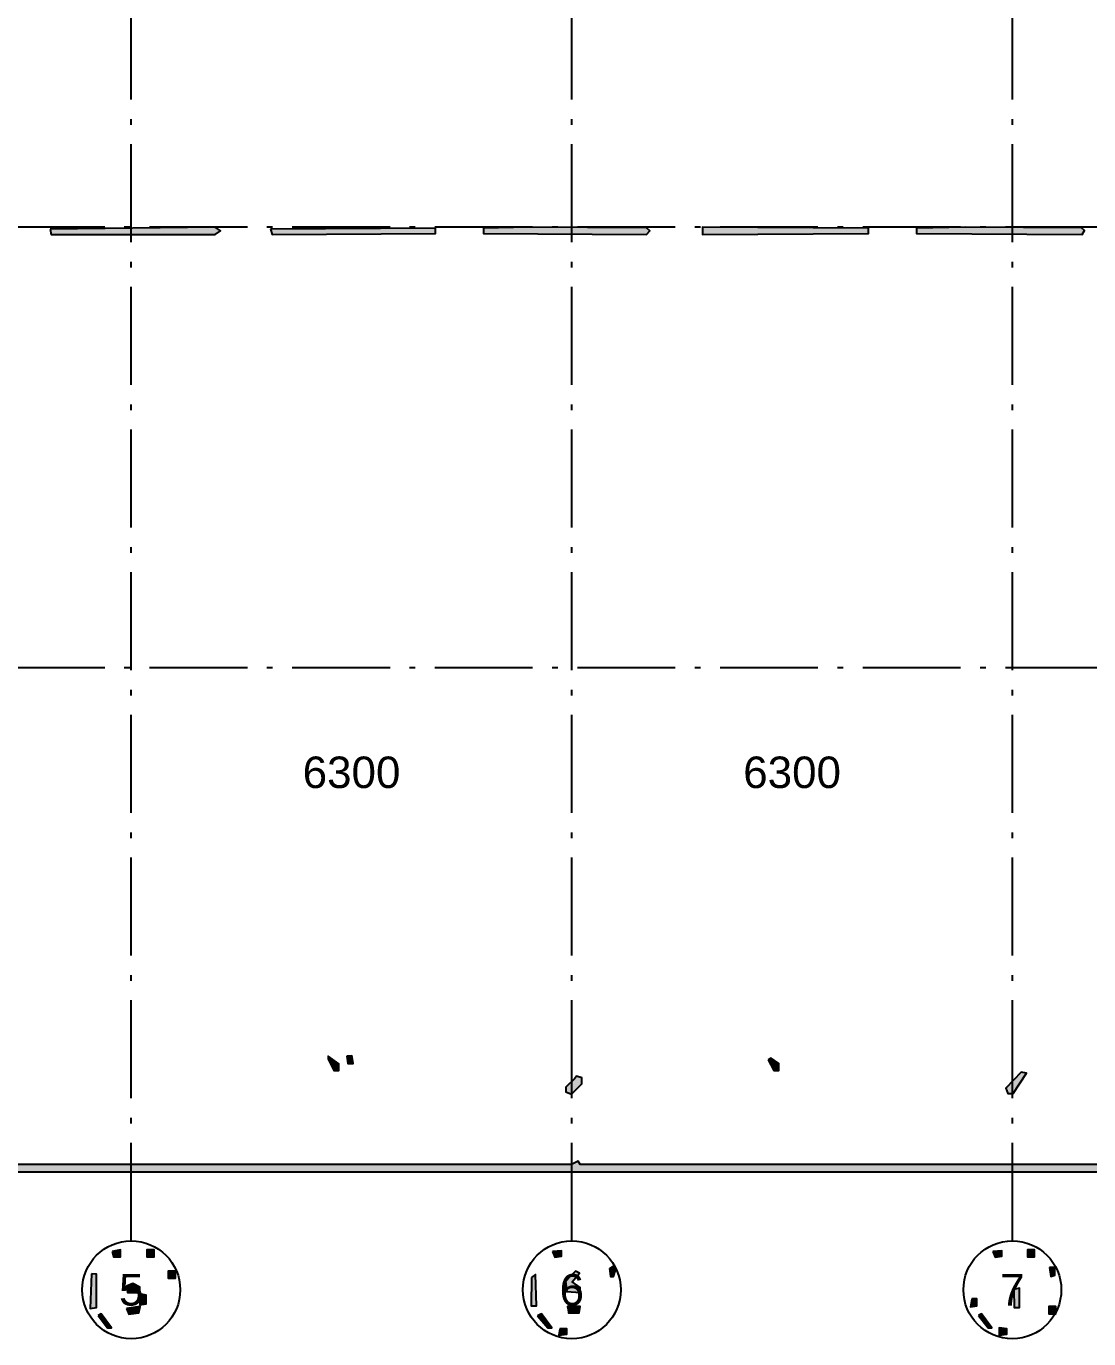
# Model space of a CAD drawing. Header units: millimetres. Extents: x -7200 to 93979, y -9600 to 40920.
# Drawn here: x 20998 to 36192, y -9600 to 9168 of the extents above; entities that cross this region are included whole.
import ezdxf
from ezdxf.enums import TextEntityAlignment as Align

# ---------------------------------------------------------------- set-up
doc = ezdxf.new("R2010")
doc.units = ezdxf.units.MM
doc.linetypes.add('ОСЕВАЯ', pattern=[2040, 1400, -280, 80, -280])
for name, color, linetype in [('ЗАЛИВКА', 7, 'Continuous'), ('МАРКИ', 1, 'Continuous'), ('ОСИ', 1, 'ОСЕВАЯ'), ('ПЛАН', 7, 'Continuous'), ('ШАГ', 3, 'Continuous')]:
    doc.layers.add(name, color=color, linetype=linetype)
doc.styles.add('Arial', font='arial.ttf')

msp = doc.modelspace()

# ---------------------------------------------------------------- hatches: boundary and pattern name
at = {"layer": 'ЗАЛИВКА'}
for points in [[(21341, 6268), (21356, 6192), (23702, 6192), (23778, 6243), (23702, 6294)], [(24489, 6266), (24517, 6192), (26849, 6205), (26849, 6281)], [(28182, 6294), (27535, 6281), (27535, 6205), (29868, 6192), (29918, 6243), (29870, 6288)], [(30670, 6243), (30670, 6192), (33043, 6205), (33043, 6281), (30670, 6294)], [(34427, 6294), (33729, 6281), (33729, 6205), (36100, 6192), (36133, 6248), (36089, 6288)], [(25314, -5599), (25395, -5764), (25466, -5764), (25466, -5670), (25314, -5558)], [(25583, -5558), (25598, -5663), (25672, -5663), (25656, -5553)], [(31609, -5612), (31690, -5764), (31761, -5764), (31761, -5665), (31650, -5586)], [(35115, -5904), (35005, -6018), (35033, -6094), (35110, -6094), (35302, -5802), (35226, -5787)], [(28837, -5881), (28715, -6003), (28715, -6071), (28794, -6102), (28944, -5957), (28944, -5871), (28868, -5843)], [(66607, -6363), (66589, -7082), (66543, -7109), (28921, -7109), (28890, -7059), (28794, -7109), (10050, -7109), (9979, -7051), (9921, -7109), (6387, -7109), (6326, -7049), (6265, -7109), (221, -7107), (49, -6960), (5, -7079), (-200, -7160), (-86, -7313), (31, -7313), (31, -7244), (155, -7178), (9913, -7211), (9981, -7267), (10050, -7211), (66548, -7211), (66589, -7252), (66601, -8315), (66678, -8315), (66690, -7252), (66731, -7211), (79139, -7211), (79179, -7252), (79192, -8315), (79268, -8315), (79281, -7252), (79324, -7208), (88988, -7211), (89077, -7292), (89305, -7183), (89338, -7082), (89239, -7008), (89110, -7109), (79322, -7109), (79284, -7071), (79268, -6361), (79192, -6361), (79177, -7069), (79119, -7137), (66731, -7109), (66693, -7071), (66678, -6366)], [(22229, -8353), (22245, -8429), (22344, -8429), (22344, -8328)], [(22724, -8379), (22724, -8429), (22826, -8429), (22826, -8328), (22724, -8328)], [(28525, -8353), (28558, -8434), (28652, -8417), (28652, -8341)], [(34820, -8353), (34853, -8434), (34947, -8417), (34947, -8341)], [(35315, -8379), (35315, -8429), (35417, -8429), (35417, -8328), (35315, -8328)], [(23029, -8683), (23029, -8734), (23131, -8734), (23131, -8632), (23029, -8632)], [(28781, -8706), (28710, -8780), (28728, -8924), (28918, -8940), (28918, -8866), (28804, -8787), (28908, -8660), (28852, -8632)], [(29340, -8594), (29355, -8709), (29398, -8709), (29428, -8607), (29398, -8556)], [(35632, -8582), (35650, -8711), (35709, -8691), (35709, -8574)], [(21930, -8673), (21912, -9168), (22001, -9153), (22001, -8676)], [(22430, -8848), (22448, -8937), (22623, -8937), (22623, -8863), (22524, -8810)], [(28225, -8726), (28220, -9127), (28296, -9127), (28281, -8683)], [(22623, -9039), (22623, -9117), (22712, -9102), (22712, -8975), (22623, -8960)], [(35122, -8894), (35125, -9153), (35201, -9153), (35201, -8879)], [(22430, -9168), (22466, -9247), (22610, -9229), (22625, -9140)], [(28746, -9183), (28753, -9229), (28906, -9229), (28921, -9140), (28738, -9140)], [(34521, -9028), (34503, -9143), (34592, -9127), (34592, -9031)], [(35620, -9191), (35620, -9242), (35721, -9242), (35721, -9140), (35620, -9140)], [(22026, -9267), (22161, -9445), (22217, -9445), (22070, -9242)], [(28309, -9270), (28456, -9445), (28512, -9445), (28365, -9242)], [(34617, -9267), (34752, -9445), (34807, -9445), (34660, -9242)], [(28631, -9460), (28614, -9549), (28728, -9534), (28728, -9457)], [(34909, -9496), (34909, -9549), (35023, -9534), (35023, -9457), (34909, -9442)]]:
    msp.add_hatch(color=7, dxfattribs=at).paths.add_polyline_path(points)

# ---------------------------------------------------------------- linework, layer by layer
at = {"layer": 'МАРКИ'}
for p, q in [((22500, -8200), (22500, -8200)), ((28800, -8200), (28800, -8200)), ((35100, -8200), (35100, -8200))]:
    msp.add_line(p, q, dxfattribs=at)
for centre in [(22500, -8900), (28800, -8900), (35100, -8900)]:
    msp.add_circle(centre, 700, dxfattribs=at)
at = {"layer": 'ОСИ', "linetype": 'ОСЕВАЯ'}
for p, q in [((22500, -8200), (22500, 35200)), ((28800, -8200), (28800, 35200)), ((35100, -8200), (35100, 35200)), ((-5800, 6300), (91300, 6300)), ((-5800, 0), (91300, 0))]:
    msp.add_line(p, q, dxfattribs=at)
at = {"layer": 'ПЛАН'}
for points in [[(21341, 6268), (21356, 6192), (23702, 6192), (23778, 6243), (23702, 6294)], [(24489, 6266), (24517, 6192), (26849, 6205), (26849, 6281)], [(28182, 6294), (27535, 6281), (27535, 6205), (29868, 6192), (29918, 6243), (29870, 6288)], [(30670, 6243), (30670, 6192), (33043, 6205), (33043, 6281), (30670, 6294)], [(34427, 6294), (33729, 6281), (33729, 6205), (36100, 6192), (36133, 6248), (36089, 6288)], [(25314, -5599), (25395, -5764), (25466, -5764), (25466, -5670), (25314, -5558)], [(25583, -5558), (25598, -5663), (25672, -5663), (25656, -5553)], [(31609, -5612), (31690, -5764), (31761, -5764), (31761, -5665), (31650, -5586)], [(35115, -5904), (35005, -6018), (35033, -6094), (35110, -6094), (35302, -5802), (35226, -5787)], [(28837, -5881), (28715, -6003), (28715, -6071), (28794, -6102), (28944, -5957), (28944, -5871), (28868, -5843)], [(22229, -8353), (22245, -8429), (22344, -8429), (22344, -8328)], [(22724, -8379), (22724, -8429), (22826, -8429), (22826, -8328), (22724, -8328)], [(28525, -8353), (28558, -8434), (28652, -8417), (28652, -8341)], [(34820, -8353), (34853, -8434), (34947, -8417), (34947, -8341)], [(35315, -8379), (35315, -8429), (35417, -8429), (35417, -8328), (35315, -8328)], [(23029, -8683), (23029, -8734), (23131, -8734), (23131, -8632), (23029, -8632)], [(28781, -8706), (28710, -8780), (28728, -8924), (28918, -8940), (28918, -8866), (28804, -8787), (28908, -8660), (28852, -8632)], [(29340, -8594), (29355, -8709), (29398, -8709), (29428, -8607), (29398, -8556)], [(35632, -8582), (35650, -8711), (35709, -8691), (35709, -8574)], [(21930, -8673), (21912, -9168), (22001, -9153), (22001, -8676)], [(22430, -8848), (22448, -8937), (22623, -8937), (22623, -8863), (22524, -8810)], [(28225, -8726), (28220, -9127), (28296, -9127), (28281, -8683)], [(22623, -9039), (22623, -9117), (22712, -9102), (22712, -8975), (22623, -8960)], [(35122, -8894), (35125, -9153), (35201, -9153), (35201, -8879)], [(22430, -9168), (22466, -9247), (22610, -9229), (22625, -9140)], [(28746, -9183), (28753, -9229), (28906, -9229), (28921, -9140), (28738, -9140)], [(34521, -9028), (34503, -9143), (34592, -9127), (34592, -9031)], [(35620, -9191), (35620, -9242), (35721, -9242), (35721, -9140), (35620, -9140)], [(22026, -9267), (22161, -9445), (22217, -9445), (22070, -9242)], [(28309, -9270), (28456, -9445), (28512, -9445), (28365, -9242)], [(34617, -9267), (34752, -9445), (34807, -9445), (34660, -9242)], [(28631, -9460), (28614, -9549), (28728, -9534), (28728, -9457)], [(34909, -9496), (34909, -9549), (35023, -9534), (35023, -9457), (34909, -9442)]]:
    msp.add_lwpolyline(points, close=True, dxfattribs=at)
msp.add_lwpolyline([(66543, -7109), (28921, -7109), (28890, -7059), (28794, -7109), (10050, -7109), (9979, -7051), (9921, -7109), (6387, -7109), (6326, -7049), (6265, -7109), (221, -7107), (49, -6960), (5, -7079), (-200, -7160), (-86, -7313), (31, -7313), (31, -7244), (155, -7178), (9913, -7211), (9981, -7267), (10050, -7211), (66548, -7211)], dxfattribs=at)

# ---------------------------------------------------------------- texts
at = {"layer": 'МАРКИ', "style": 'Arial'}
for s, p in [('5', (22500, -8900)), ('6', (28800, -8900)), ('7', (35100, -8900))]:
    msp.add_text(s, height=450, dxfattribs=at).set_placement(p, align=Align.MIDDLE_CENTER)
at = {"layer": 'ШАГ', "style": 'Arial'}
for p in [(25650, -1500), (31950, -1500)]:
    msp.add_text('6300', height=450, dxfattribs=at).set_placement(p, align=Align.MIDDLE_CENTER)

doc.saveas('drawing.dxf')
